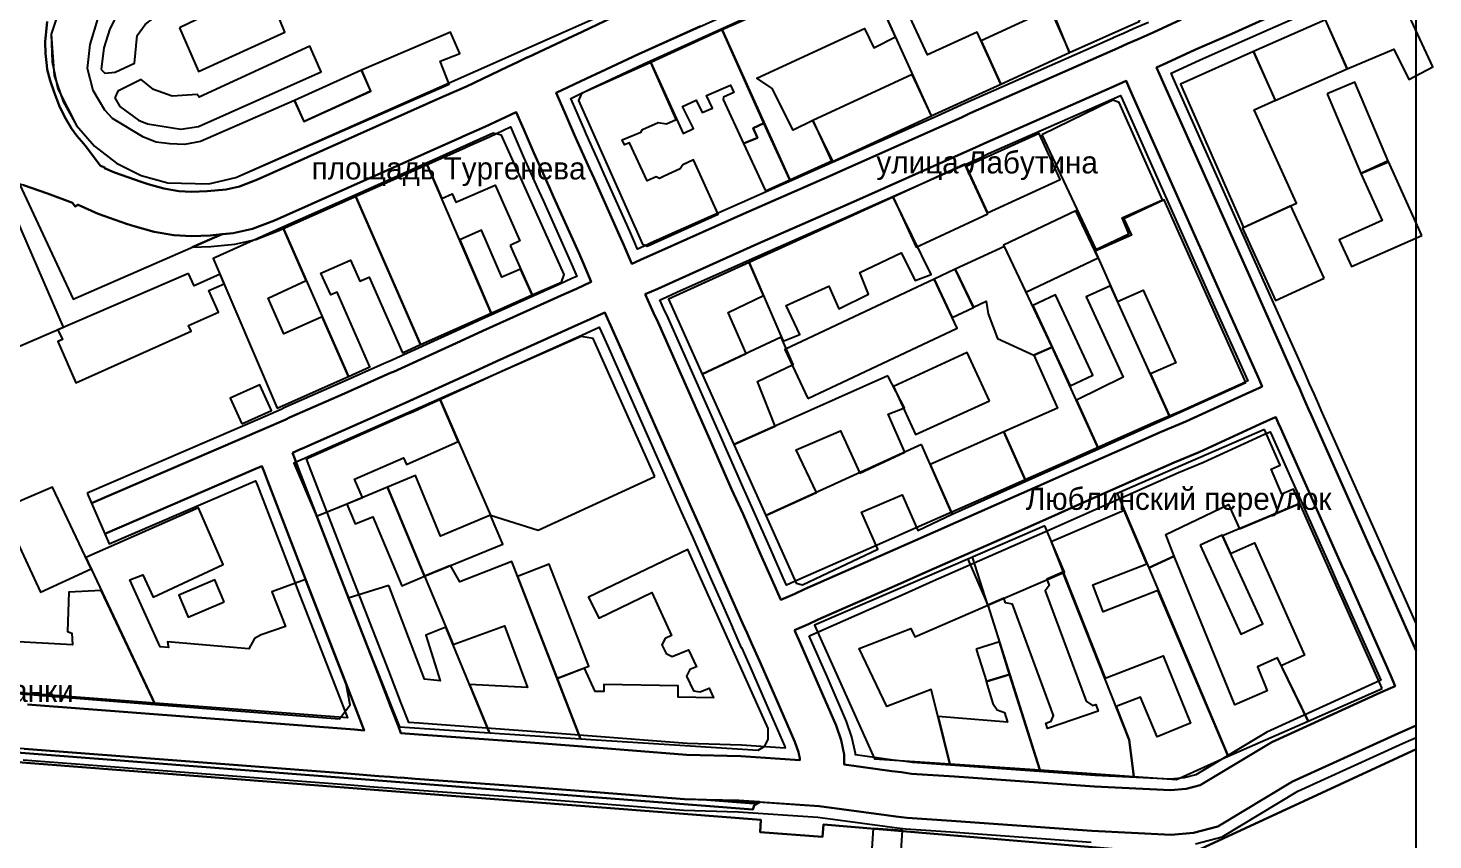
# Model space of a CAD drawing. Extents: x -1571 to 863, y -881 to 2148.
# Drawn here: x 424.8 to 804.5, y -82.1 to 137.2 of the extents above; entities that cross this region are included whole.
import ezdxf

# ---------------------------------------------------------------- set-up
doc = ezdxf.new("R2010")
doc.units = 0
for name, color, linetype in [('AREAS', 62, 'CONTINUOUS'), ('BRIDGES', 34, 'CONTINUOUS'), ('BUILDINGS_CONTEXT', 9, 'CONTINUOUS'), ('LABELS', 7, 'CONTINUOUS'), ('LAND_EDGE', 8, 'CONTINUOUS'), ('ROADS_CITY', 8, 'CONTINUOUS'), ('SIDEWALKS', 9, 'CONTINUOUS'), ('WATER', 5, 'CONTINUOUS')]:
    doc.layers.add(name, color=color, linetype=linetype)

msp = doc.modelspace()

# ---------------------------------------------------------------- linework, layer by layer
at = {"layer": 'AREAS'}
for points in [[(434.3, 145.4), (431.1, 135.6), (431.9, 124.4), (434.3, 117.4), (437.9, 110.9), (442.8, 105.3), (448.7, 100.7), (455.4, 97.4), (462.6, 95.4), (473.7, 95.1), (481, 96.8), (623.3, 160.1)], [(434.3, 145.4), (431.1, 135.6), (431.3, 128.1), (432.9, 120.8), (437.9, 110.9), (442.8, 105.3), (448.7, 100.7), (455.4, 97.4), (462.6, 95.4), (473.7, 95.1), (481, 96.8), (538.6, 122.1), (536.2, 128.3), (541.5, 130.3), (539, 136.1), (514.9, 125.8), (517.4, 120.2), (499.4, 112), (496.8, 117.6), (471.4, 106.6), (467.1, 105.8), (463.1, 105.9), (459.4, 106.4), (456, 107.7), (447.6, 112.8), (445.6, 115), (442.4, 120.3), (440.9, 126.3), (441.6, 132.8), (443.7, 139.6)], [(429.999, 138.943), (429.408, 133.457), (429.491, 130.311), (429.853, 127.056), (429.996, 126.055), (430.759, 123.004), (431.84, 119.851), (433.196, 116.324), (434.792, 113.132), (436.524, 110.101), (438.018, 108.109), (439.248, 106.616), (440.244, 105.509), (444.358, 99.996), (445.522, 99.558), (445.464, 99.404), (448.216, 98.181), (455.343, 95.677), (457.25, 95.041), (461.507, 93.864), (465.552, 93.175), (469.016, 93.006), (473.207, 93.189), (478.369, 93.641), (481.938, 94.453), (486.791, 96.34), (536.637, 118.527), (537.264, 118.84), (543.32, 121.464), (554.42, 126.735), (554.419, 126.736), (557.128, 128.021), (559.836, 129.307), (559.837, 129.305), (570.658, 134.435), (574.565, 136.238), (584.788, 141.049)]]:
    msp.add_lwpolyline(points, dxfattribs=at)
for points in [[(444.6, 126), (445.6, 125), (448.4, 125.3), (453.6, 127.7), (454.3, 135.2), (456.5, 138.2), (460.6, 141.4), (489.4, 155), (486, 162.1), (460.9, 151.2), (454, 147), (448.7, 140.5), (446.9, 137), (445.3, 131.9)], [(465.7, 137.3), (470.9, 125.5), (494.2, 136.1), (489.2, 148.6)], [(448.3, 118.4), (449.6, 116), (454.7, 112.3), (457.1, 111.3), (466.1, 109.9), (470.9, 110.6), (504, 125.4), (501, 132.3), (471.1, 118.5), (470.5, 119.3), (463.8, 118.8), (458.7, 120.6), (455.4, 123.3), (449.1, 120.2)], [(698.8, 108.4), (713.4, 77.4), (722.3, 81.6), (720.5, 85.9), (731.4, 90.8), (719.7, 117.1), (718, 117.7)], [(422.54, 95.034), (437, 64), (477.25, 81.497), (473.993, 81.211), (468.984, 80.994), (464.248, 81.225), (458.893, 82.136), (453.75, 83.559), (451.457, 84.323), (443.784, 87.019), (438.323, 89.446), (438.224, 89.483), (437.586, 89.007), (436.842, 90.004), (430.057, 92.558), (423.58, 94.811)], [(335.037, -50.892), (335.6, -51.8), (620.7, -73.9), (621.1, -72.8), (622.572, -71.88), (622.392, -71.868), (621, -72.3), (608.204, -71.257), (602.186, -71.094), (573.732, -68.882), (559.748, -67.783), (529.466, -65.584), (525.532, -65.299), (525.531, -65.312), (522.553, -65.083), (519.574, -64.867), (519.575, -64.854), (512.14, -64.282), (423.752, -57.483), (408.678, -56.385), (404.267, -56.084), (362.359, -52.884), (345.46, -51.684)]]:
    msp.add_lwpolyline(points, close=True, dxfattribs=at)
at = {"layer": 'BRIDGES'}
msp.add_lwpolyline([(657.141, -139.264), (661.141, -79.564), (653.259, -79.036), (649.259, -138.736)], close=True, dxfattribs=at)
at = {"layer": 'BUILDINGS_CONTEXT'}
for points in [[(687.7, 122.1), (706.3, 130.6), (696.7, 154.1), (688.9, 171), (670, 162.4), (676, 149.2), (690.2, 155.6), (697.1, 140.5), (682.4, 133.8)], [(650.7, 153.7), (668.9, 113.5), (687.7, 122.1), (681.3, 136.1), (667.9, 130), (662, 142.8), (676, 149.2), (670, 162.4)], [(642.2, 101.4), (636.9, 112.2), (631.6, 109.6), (625.9, 120.9), (621.8, 123.7), (650.9, 137.1), (653.4, 131.9), (659.3, 134.8), (650.7, 153.7), (612.4, 136.7), (630.7, 96.2)], [(725.304, 139.091), (718.971, 153.264), (699.968, 144.773), (706.3, 130.6)], [(794.6, 148.2), (775.4, 139.4), (781.3, 126.2), (793.9, 131.5), (798, 123.3), (804.5, 126.7)], [(623.7, 111.5), (612.4, 136.7), (593.1, 127.9), (601.9, 108.7), (604.7, 110.1), (601.7, 116), (605.4, 117.7), (607, 114.4), (609.8, 115.6), (608.2, 119), (614.7, 121.8), (615.6, 119.8), (612.8, 118.5), (612.7, 117.9), (618.2, 106), (622, 107.6), (620.8, 110.2)], [(761.844, 117.631), (781.3, 126.2), (775.456, 139.469), (756, 130.9)], [(756, 130.9), (736.3, 122.1), (753.3, 83.3), (767.6, 89.9), (756.2, 115.1), (762, 117.7)], [(514.9, 125.8), (496.8, 117.6), (499.348, 111.976), (517.448, 120.176)], [(593.1, 127.9), (574.4, 119.5), (573.6, 117.6), (590.9, 78.8), (592.1, 78.3), (611.3, 86.9), (604.7, 101.6), (601.8, 100.3), (601.1, 99.2), (596.7, 97.2), (595.5, 96.6), (594.6, 97), (592.1, 95.9), (587.4, 106.2), (586, 105.7), (585.4, 107), (590.4, 109.1), (590.9, 109.8), (595.1, 111.7), (597.4, 111.3), (600, 112.5)], [(663.8, 124.7), (636.9, 112.2), (642.086, 101.04), (668.986, 113.54)], [(775.9, 119.4), (785, 97.9), (792.496, 101.073), (783.396, 122.573)], [(624.1, 93.2), (630.7, 96.2), (623.7, 111.5), (620.8, 110.2), (622, 107.6), (618.2, 106)], [(555.1, 78.5), (561.1, 65.1), (569, 68.6), (569.7, 70.6), (552.8, 108.3), (550.5, 108.8), (532.5, 100.7), (536.6, 91.2), (539.4, 92.4), (540.4, 90.2), (551.1, 94.8), (557.7, 79.7)], [(678.4, 99.8), (684.1, 87.3), (703.747, 96.259), (698.047, 108.759)], [(550, 60.2), (532.5, 100.7), (513.2, 92.1), (530.9, 51.7)], [(684.243, 86.989), (678.024, 100.465), (658.6, 91.5), (664.82, 78.024)], [(801.5, 81.2), (792.4, 101.3), (785, 97.9), (790.8, 85.2), (779.2, 80), (782.5, 72.8)], [(417.6, 95.1), (380.6, 78.8), (386.4, 65.4), (402.4, 72.4), (401.6, 74), (403.7, 74.8), (406.8, 67.9), (411.7, 70.1), (409.6, 74.5), (411.7, 75.4), (422.5, 51.3), (434.4, 56.4)], [(513.2, 92.1), (493.7, 83.4), (511.4, 43.1), (517.2, 45.7), (508.4, 65.9), (506.6, 65.1), (503.9, 71), (512, 74.5), (514.5, 68.8), (517, 69.9), (526, 49.5), (530.9, 51.7)], [(658.6, 91.5), (619.7, 73.9), (628.9, 52.6), (633.4, 54.4), (629.7, 62.3), (641.2, 67.5), (643.9, 61.4), (652, 65.3), (649.6, 71.2), (660.8, 76.5), (664.6, 69), (668.9, 70.6)], [(714, 75.1), (708, 87.8), (688.457, 78.567), (694.457, 65.867)], [(753.9, 41.5), (731.9, 90.8), (721, 85.7), (723, 81.3), (713.2, 76.9), (719.3, 63.3), (726.2, 66.4), (735, 46.8), (728.2, 43.8), (733.4, 32.2)], [(775.1, 69.6), (766.1, 89.2), (752.999, 83.184), (761.999, 63.584)], [(500, 69), (493.7, 83.4), (474.8, 75), (492.1, 34.5), (511.4, 43.1), (504.3, 59.2), (493.9, 54.6), (489.7, 64.2)], [(550, 60.2), (561.1, 65.1), (557.9, 72.1), (552.9, 69.9), (547.4, 82.6), (541.5, 80)], [(688.7, 78.2), (675.4, 72.1), (680.3, 61.8), (683.8, 63.4), (684.3, 60), (686.8, 53.3), (696.6, 48.8), (701.6, 51)], [(619.7, 73.9), (597.9, 64), (607, 43.7), (618.9, 49.3), (614, 60.4), (623.6, 65)], [(468.2, 70.9), (432.9, 55.7), (434.1, 53.1), (432.9, 52.5), (437.7, 41.4), (468.9, 55.3), (468.2, 56.9), (476.3, 60.5), (473.7, 66.3), (477.8, 68.1), (476.7, 70.7), (469.7, 67.6)], [(635.6, 37.1), (675.958, 56.127), (669.7, 69.4), (629.342, 50.373)], [(675.417, 72.108), (669.679, 69.39), (674.6, 59), (680.339, 61.718)], [(696.4, 62.3), (706.5, 40.6), (712.591, 43.435), (702.491, 65.135)], [(733.4, 32.2), (717.4, 67.6), (710.8, 64.6), (720.8, 42.9), (708.2, 36.7), (714.1, 23.5)], [(594.2, 16.1), (577.5, 53.3), (574.3, 53.9), (536.1, 37), (549.8, 5.6), (562.7, 1.6)], [(628.4, 53.7), (607, 43.7), (615.6, 24.7), (626.7, 29.7), (622, 41.7), (631.6, 46.3)], [(684.62, 36.539), (678.622, 49.57), (658.7, 40.4), (664.698, 27.369)], [(688.5, 28.1), (694.5, 14.8), (714.1, 23.5), (701.6, 51), (696.6, 48.8), (703, 34.5)], [(657.2, 43.3), (615.6, 24.7), (624.2, 5.5), (637.9, 11.7), (632.4, 23.3), (644.4, 28.4), (649.6, 17), (661.8, 22.6), (657.3, 32.9), (661.7, 34.6)], [(482.6, 30.3), (490.6, 33.9), (487.479, 40.836), (479.479, 37.236)], [(536.1, 37), (496.6, 19.7), (502.8, 5.3), (515.2, 10.4), (513, 15.3), (526.3, 21.1), (527.1, 19.3), (541.1, 25.5)], [(674.6, 5.9), (694.5, 14.8), (688.523, 28.165), (668.623, 19.265)], [(759, 28.8), (719.2, 11.5), (727.7, -8.6), (734.6, -5.5), (732.3, 0.4), (749.3, 8.5), (752.2, 1.9), (768.5, 8.8), (766.8, 12.6), (763.7, 11.3), (760.8, 18), (763.2, 19.1)], [(666.3, 24.7), (624.2, 5.5), (632.4, -12.8), (634.1, -13.2), (654.5, -3.6), (650.1, 6.4), (661.1, 11.1), (665.3, 1.5), (674.6, 5.9)], [(549.8, 5.6), (536.3, -0.1), (529.5, 16.3), (522, 13.2), (532, -10.9), (553.1, -2.2)], [(532, -10.9), (522, 13.2), (511, 8.6), (513.2, 3.3), (518, 5.2), (525.8, -13.5)], [(459.2, -45.5), (509, -49.4), (511.9, -45.6), (510.8, -40), (499.8, -11.8), (490.7, -15.1), (494.4, -24.5), (487.8, -26.7), (486, -27.7), (484.5, -30.5), (462.5, -28.6), (462.8, -30.1), (460.5, -30), (452.3, -11.9), (455.8, -10.5), (458.6, -16.5), (477.5, -7.7), (470.9, 7.6), (440.4, -5.8)], [(790.8, -41.2), (768.5, 8.8), (747.6, 0), (749.8, -4.7), (756.3, -1.9), (769.8, -32.2), (763.5, -35.1), (770.8, -50)], [(721.1, 6.9), (701.3, -1.6), (715.9, -38.4), (731.6, -32.4), (739, -50.6), (730, -54.3), (725.5, -43.6), (718.9, -46.1), (722.4, -55.1), (723.7, -65), (735.2, -65.8), (749.2, -59.5), (730.2, -14.7), (715.4, -20.5), (712.6, -13.2), (727.2, -7.5)], [(699.6, 2.7), (678.835, -6.245), (684.2, -18.7), (704.965, -9.755)], [(741.6, -2.5), (752.6, -26.5), (758.574, -23.762), (747.574, 0.238)], [(567.8, -38.5), (574.1, -54.8), (622.1, -57.9), (623.9, -56.8), (624.8, -54.9), (624.8, -52), (603.1, -3.7), (576.3, -16.5), (579.1, -22.2), (593.4, -15.3), (598.7, -26.9), (597, -27.7), (596.1, -29.4), (597.3, -31.8), (598.9, -32.6), (603.3, -30.8), (605.5, -35.4), (603.7, -36.1), (602.8, -37.9), (604.7, -41.8), (606.5, -42.1), (608.9, -41.1), (610.1, -43.7), (600.5, -43.6), (600.5, -40.5), (580.4, -40.1), (580.4, -42), (578.1, -42), (575.2, -35.7)], [(539, -8), (532, -10.9), (539.7, -29.3), (553.6, -24.3), (559.8, -40.9), (544.1, -40.1), (549.5, -53.2), (574.1, -54.8), (555.6, -6.9), (541.5, -12.4)], [(684.2, -18.7), (680.1, -5.7), (637.4, -24.1), (653.6, -60.2), (673.9, -61.6), (668.9, -41.5), (656.9, -46.1), (649.4, -30.4), (663.4, -25), (664.5, -27.3)], [(749.2, -59.5), (770.8, -50), (762.5, -32.9), (757.1, -35.4), (759.7, -41.8), (751, -45.6), (734.6, -5.5), (727.7, -8.6)], [(557.1, -11), (567.816, -38.54), (576.4, -35.2), (565.684, -7.66)], [(684.2, -18.7), (698.3, -63.2), (723.7, -65), (722.4, -55.1), (704.5, -9.8), (700.2, -11.7), (700.8, -13.4), (699.7, -14.8), (710.8, -44.6), (712.5, -45.8), (713.4, -45.5), (714, -47.3), (700.3, -52), (699.9, -50.6), (701.3, -50), (702, -48.5), (690.9, -18.4), (689, -18.1), (688.5, -16.8)], [(477.8, -17.8), (475.3, -11.9), (465.568, -16.024), (468.068, -21.924)], [(522.3, -13.4), (511.3, -16.8), (525.2, -51.6), (549.5, -53.2), (537.7, -24.6), (532.3, -26.8), (536.2, -39.1), (532, -38.7)], [(681.1, -30.6), (683.816, -39.35), (690.1, -37.4), (687.384, -28.65)], [(670.8, -48.8), (673.9, -61.6), (698.3, -63.2), (690.1, -37.4), (683.8, -39.3), (685.6, -45.3), (686.7, -47), (688.7, -47.7), (689.5, -50.3)]]:
    msp.add_lwpolyline(points, close=True, dxfattribs=at)
for points in [[(419.1, 4.4), (428.2, -15.2), (441.9, -8.9), (431.4, 13.2), (415.4, 6.3)], [(409.4, -41.6), (459.2, -45.5), (444.6, -14.7), (435.8, -15.2), (435.5, -25.8), (436.6, -26.3), (436.8, -29.4), (422.1, -28.6)]]:
    msp.add_lwpolyline(points, dxfattribs=at)
at = {"layer": 'LAND_EDGE'}
msp.add_lwpolyline([(112, -37.1), (622.9, -76.7), (622.7, -80), (639.5, -81.3), (639.8, -78), (738.1, -86.2), (800, -57.6), (800, 502.8)], dxfattribs=at)
at = {"layer": 'ROADS_CITY'}
for points in [[(736.453, 139.503), (728.851, 136.003), (724.822, 134.225), (724.82, 134.229), (722.08, 133.016), (719.339, 131.806), (719.341, 131.802), (714.181, 129.516), (679.421, 114.19), (677.115, 113.087), (671.773, 110.712), (645.873, 99.212), (641.381, 97.216), (618.179, 87.015), (595.242, 76.798), (591.354, 75.004), (588.001, 73.535), (585.797, 78.604), (584.684, 81.135), (577.779, 96.545), (576.576, 99.252), (572.876, 107.452), (572.499, 108.3), (569.801, 114.595), (567.551, 119.682), (575.742, 123.565), (579.635, 125.362), (589.812, 130.151), (627.146, 147.002)], [(584.788, 141.049), (574.565, 136.238), (570.658, 134.435), (559.837, 129.305), (559.836, 129.307), (557.128, 128.021), (554.419, 126.736), (554.42, 126.735), (543.32, 121.464), (537.264, 118.84), (536.637, 118.527), (486.791, 96.34), (481.938, 94.453), (478.369, 93.641), (473.207, 93.189), (469.016, 93.006), (465.552, 93.175), (461.507, 93.864), (457.25, 95.041), (455.343, 95.677), (448.216, 98.181), (445.464, 99.404), (445.522, 99.558), (444.358, 99.996), (440.244, 105.509), (439.248, 106.616), (438.018, 108.109), (436.524, 110.101), (434.792, 113.132), (433.196, 116.324), (431.84, 119.851), (430.759, 123.004), (429.996, 126.055), (429.853, 127.056), (429.491, 130.311), (429.408, 133.457), (429.999, 138.943)], [(423.752, -57.483), (512.14, -64.282), (519.575, -64.854), (519.574, -64.867), (522.553, -65.083), (525.531, -65.312), (525.532, -65.299), (529.466, -65.584), (559.748, -67.783), (573.732, -68.882), (602.186, -71.094), (616.914, -71.494), (638.589, -72.972), (656.75, -75.453), (659.346, -75.753), (662.386, -76.172), (674.384, -76.986), (712.344, -79.69), (733.792, -80.711), (739.823, -80.238), (746.371, -78.475), (766.597, -66.319), (795.261, -53.272), (800, -51.166), (800, -31.001), (789.606, -7.659), (788.206, -4.559), (771.595, 32.766), (770.9, 34.255), (769.625, 37.163), (769.627, 37.164), (768.42, 39.909), (767.216, 42.655), (767.214, 42.654), (765.513, 46.525), (755.609, 68.635), (731.604, 122.546), (730.613, 124.726), (729.806, 126.587), (732.549, 127.797), (740.147, 131.297), (750.122, 135.685), (759.324, 139.786)], [(423.58, 94.811), (430.057, 92.558), (436.842, 90.004), (437.586, 89.007), (438.224, 89.483), (438.323, 89.446), (443.784, 87.019), (451.457, 84.323), (453.75, 83.559), (458.893, 82.136), (464.248, 81.225), (468.984, 80.994), (473.993, 81.211), (480.231, 81.759), (485.462, 82.947), (491.409, 85.26), (541.763, 107.673), (542.336, 107.96), (548.28, 110.536), (556.706, 114.536), (558.799, 109.805), (561.501, 103.5), (561.924, 102.548), (565.624, 94.348), (566.821, 91.655), (573.716, 76.265), (574.803, 73.796), (577.048, 68.631), (573.033, 66.794), (569.746, 65.3), (547.725, 55.391), (541.719, 52.588), (523.579, 44.361), (522.79, 44.065), (510.377, 38.514), (495.488, 31.975), (494.498, 31.48), (488.615, 28.931), (482.12, 26.133), (441.965, 8.847), (445.524, 0.581), (485.68, 17.867), (487.976, 18.856), (488.514, 17.547), (489.596, 14.694), (499.306, -10.531), (500.409, -13.339), (511.107, -40.835), (514.504, -49.527), (515.654, -52.517), (513.06, -52.318), (424.648, -45.517)]]:
    msp.add_lwpolyline(points, dxfattribs=at)
for points in [[(591.627, 65.298), (595.046, 66.796), (598.958, 68.602), (621.821, 78.785), (645.019, 88.984), (649.527, 90.988), (675.427, 102.488), (680.885, 104.913), (683.179, 106.01), (717.819, 121.284), (721.575, 122.948), (722.387, 121.074), (723.396, 118.854), (747.391, 64.965), (757.287, 42.875), (758.398, 40.345), (757.649, 40.002), (754.05, 38.402), (737.696, 30.923), (731.024, 28.135), (719.88, 23.216), (706.775, 17.413), (697.776, 13.414), (687.386, 8.818), (664.577, -1.186), (656.976, -4.586), (634.652, -14.397), (632.049, -15.598), (628.267, -17.266), (626.187, -12.573), (622.791, -4.882), (618.077, 5.851), (614.976, 12.653), (609.089, 26.024), (595.067, 57.673), (593.864, 60.278)], [(496.24, 22.426), (498.302, 23.32), (499.312, 23.825), (514.023, 30.286), (526.21, 35.735), (527.021, 36.039), (545.481, 44.412), (551.475, 47.209), (573.454, 57.1), (576.767, 58.606), (580.675, 60.393), (582.936, 55.322), (584.133, 52.727), (598.111, 21.176), (604.024, 7.747), (607.123, 0.949), (611.809, -9.718), (615.213, -17.427), (617.92, -23.535), (617.897, -23.545), (619.125, -26.254), (620.33, -28.974), (620.353, -28.964), (622.518, -33.74), (626.997, -43.991), (632.011, -55.591), (633.014, -58.434), (633.383, -60.155), (633.371, -60.589), (617.486, -59.506), (602.814, -59.106), (574.668, -56.918), (560.652, -55.817), (530.334, -53.616), (525.585, -53.272), (524.901, -51.487), (522.896, -46.273), (519.493, -37.565), (508.791, -10.061), (507.694, -7.269), (498.004, 17.906), (496.886, 20.853)], [(631.949, -25.478), (635.751, -23.802), (638.348, -22.603), (660.624, -12.814), (668.223, -9.414), (691.014, 0.582), (701.424, 5.186), (710.425, 9.187), (723.52, 14.984), (734.576, 19.865), (741.304, 22.677), (757.75, 30.198), (761.351, 31.798), (762.016, 32.103), (762.7, 30.545), (763.405, 29.034), (779.994, -8.241), (781.394, -11.341), (793.169, -37.786), (794.33, -40.554), (790.339, -42.328), (761.003, -55.681), (741.629, -67.325), (737.777, -68.362), (733.608, -68.689), (713.056, -67.71), (675.216, -65.014), (663.614, -64.228), (660.854, -63.847), (658.25, -63.547), (645.343, -61.784), (645.417, -59.045), (644.586, -55.166), (643.189, -51.209), (638.003, -39.209), (633.482, -28.86)]]:
    msp.add_lwpolyline(points, close=True, dxfattribs=at)
at = {"layer": 'SIDEWALKS'}
for points in [[(727.618, 138.738), (723.607, 136.968), (723.605, 136.972), (720.867, 135.76), (718.128, 134.551), (718.13, 134.547), (712.968, 132.26), (678.168, 116.916), (675.858, 115.811), (670.555, 113.454), (644.655, 101.954), (640.168, 99.96), (616.965, 89.758), (594.003, 79.531), (590.123, 77.74), (589.553, 77.49), (588.546, 79.807), (587.426, 82.352), (580.519, 97.768), (579.314, 100.478), (575.614, 108.678), (575.249, 109.5), (572.552, 115.793), (571.477, 118.223), (577.014, 120.848), (580.902, 122.642), (591.068, 127.426), (628.569, 144.353)], [(759.324, 139.786), (750.122, 135.685), (740.147, 131.297), (732.549, 127.797), (729.806, 126.587), (730.613, 124.726), (731.604, 122.546), (755.609, 68.635), (765.513, 46.525), (767.214, 42.654), (767.216, 42.655), (768.42, 39.909), (769.627, 37.164), (769.625, 37.163), (770.9, 34.255), (771.595, 32.766), (788.206, -4.559), (789.606, -7.659), (800, -31.001), (800, -23.626), (792.343, -6.431), (790.944, -3.332), (774.325, 34.011), (773.633, 35.492), (772.371, 38.37), (772.373, 38.37), (771.167, 41.115), (769.963, 43.86), (769.962, 43.859), (768.256, 47.742), (758.348, 69.858), (734.34, 123.777), (733.76, 125.053), (733.782, 125.062), (741.379, 128.561), (751.337, 132.942), (760.541, 137.044), (781.866, 146.455)], [(606.543, 137.702), (589.812, 130.151), (579.635, 125.362), (575.742, 123.565), (567.551, 119.682), (569.801, 114.595), (572.499, 108.3), (572.876, 107.452), (576.576, 99.252), (577.779, 96.545), (584.684, 81.135), (585.797, 78.604), (588.001, 73.535), (591.354, 75.004), (595.242, 76.798), (618.179, 87.015), (641.381, 97.216), (645.873, 99.212), (671.773, 110.712), (677.115, 113.087), (679.421, 114.19), (714.181, 129.516), (719.341, 131.802), (719.339, 131.806), (722.08, 133.016), (724.82, 134.229), (724.822, 134.225), (728.851, 136.003), (736.453, 139.503)], [(424.648, -45.517), (513.06, -52.318), (515.654, -52.517), (514.504, -49.527), (511.107, -40.835), (500.409, -13.339), (499.306, -10.531), (489.596, 14.694), (488.514, 17.547), (487.976, 18.856), (485.68, 17.867), (445.524, 0.581), (446.71, -2.175), (486.319, 14.876), (486.794, 13.623), (496.51, -11.618), (497.615, -14.431), (508.312, -41.925), (511.14, -49.161), (424.872, -42.525), (409.733, -41.422)], [(740.335, -83.207), (747.556, -81.263), (767.996, -68.979), (796.492, -56.008), (800, -54.449), (800, -51.166), (795.261, -53.272), (766.597, -66.319), (746.371, -78.475), (739.823, -80.238), (733.792, -80.711), (712.344, -79.69), (674.384, -76.986), (662.386, -76.172), (659.346, -75.753), (656.75, -75.453), (638.589, -72.972), (622.572, -71.88), (621.1, -72.8), (620.7, -73.9), (335.6, -51.8)], [(423.528, -60.475), (511.91, -67.273), (519.358, -67.846), (519.357, -67.86), (522.33, -68.075), (525.301, -68.304), (525.302, -68.29), (529.249, -68.576), (559.522, -70.774), (573.499, -71.873), (602.029, -74.091), (616.771, -74.492), (638.284, -75.958), (656.375, -78.43), (658.969, -78.729), (662.08, -79.158), (674.176, -79.978), (712.166, -82.685)]]:
    msp.add_lwpolyline(points, dxfattribs=at)
for points in [[(591.627, 65.298), (593.864, 60.278), (595.067, 57.673), (609.089, 26.024), (614.976, 12.653), (618.077, 5.851), (622.791, -4.882), (626.187, -12.573), (628.267, -17.266), (632.049, -15.598), (634.652, -14.397), (656.976, -4.586), (664.577, -1.186), (687.386, 8.818), (697.776, 13.414), (706.775, 17.413), (719.88, 23.216), (731.024, 28.135), (737.696, 30.923), (754.05, 38.402), (757.649, 40.002), (758.398, 40.345), (757.287, 42.875), (747.391, 64.965), (723.396, 118.854), (722.387, 121.074), (721.575, 122.948), (717.819, 121.284), (683.179, 106.01), (680.885, 104.913), (675.427, 102.488), (649.527, 90.988), (645.019, 88.984), (621.821, 78.785), (598.958, 68.602), (595.046, 66.796)], [(595.596, 63.762), (596.277, 64.06), (600.197, 65.869), (623.035, 76.042), (646.232, 86.24), (650.745, 88.246), (676.645, 99.746), (682.142, 102.189), (684.432, 103.284), (719.032, 118.54), (720.04, 118.987), (720.66, 117.623), (744.652, 63.742), (754.452, 41.864), (752.817, 41.137), (736.494, 33.672), (729.839, 30.891), (718.667, 25.96), (705.559, 20.156), (696.56, 16.156), (686.177, 11.564), (663.362, 1.557), (655.76, -1.844), (633.42, -11.661), (630.816, -12.863), (629.796, -13.313), (628.931, -11.359), (625.537, -3.673), (620.815, 7.077), (617.713, 13.88), (611.833, 27.236), (597.801, 58.909), (596.596, 61.518)], [(440.779, 11.603), (441.965, 8.847), (482.12, 26.133), (488.615, 28.931), (494.498, 31.48), (495.488, 31.975), (510.377, 38.514), (522.79, 44.065), (523.579, 44.361), (541.719, 52.588), (547.725, 55.391), (569.746, 65.3), (573.033, 66.794), (577.048, 68.631), (574.803, 73.796), (573.716, 76.265), (566.821, 91.655), (565.624, 94.348), (561.924, 102.548), (561.501, 103.5), (558.799, 109.805), (556.706, 114.536), (548.28, 110.536), (542.336, 107.96), (541.763, 107.673), (491.409, 85.26), (485.462, 82.947), (480.231, 81.759), (477.25, 81.497), (469.206, 78), (474.189, 78.217), (480.697, 78.788), (486.343, 80.071), (492.563, 82.49), (543.044, 104.96), (543.605, 105.24), (549.52, 107.804), (555.209, 110.504), (556.048, 108.607), (558.751, 102.3), (559.186, 101.322), (562.886, 93.122), (564.081, 90.432), (570.974, 75.048), (572.054, 72.593), (573.123, 70.135), (571.788, 69.524), (568.509, 68.034), (546.475, 58.118), (540.465, 55.314), (522.431, 47.134), (521.65, 46.841), (509.161, 41.257), (494.213, 34.692), (493.23, 34.2), (487.425, 31.685), (480.934, 28.888)], [(496.24, 22.426), (496.886, 20.853), (498.004, 17.906), (507.694, -7.269), (508.791, -10.061), (519.493, -37.565), (522.896, -46.273), (524.901, -51.487), (525.585, -53.272), (530.334, -53.616), (560.652, -55.817), (574.668, -56.918), (602.814, -59.106), (617.486, -59.506), (633.371, -60.589), (633.383, -60.155), (633.014, -58.434), (632.011, -55.591), (626.997, -43.991), (622.518, -33.74), (620.353, -28.964), (620.33, -28.974), (619.125, -26.254), (617.897, -23.545), (617.92, -23.535), (615.213, -17.427), (611.809, -9.718), (607.123, 0.949), (604.024, 7.747), (598.111, 21.176), (584.133, 52.727), (582.936, 55.322), (580.675, 60.393), (576.767, 58.606), (573.454, 57.1), (551.475, 47.209), (545.481, 44.412), (527.021, 36.039), (526.21, 35.735), (514.023, 30.286), (499.312, 23.825), (498.302, 23.32)], [(500.092, 20.861), (500.587, 21.108), (515.239, 27.543), (527.35, 32.959), (528.169, 33.266), (546.735, 41.686), (552.725, 44.482), (574.691, 54.366), (578.012, 55.876), (579.168, 56.405), (580.204, 54.082), (581.399, 51.491), (595.367, 19.964), (601.287, 6.52), (604.385, -0.277), (609.063, -10.927), (612.469, -18.641), (615.187, -24.773), (615.164, -24.784), (616.387, -27.481), (617.587, -30.189), (617.61, -30.179), (619.777, -34.96), (624.246, -45.187), (629.216, -56.687), (629.437, -57.313), (617.629, -56.508), (602.971, -56.109), (574.901, -53.927), (560.878, -52.826), (530.551, -50.624), (527.704, -50.417), (527.702, -50.412), (525.693, -45.189), (522.288, -36.475), (511.585, -8.969), (510.49, -6.182), (500.806, 18.977)], [(631.949, -25.478), (633.482, -28.86), (638.003, -39.209), (643.189, -51.209), (644.586, -55.166), (645.417, -59.045), (645.343, -61.784), (658.25, -63.547), (660.854, -63.847), (663.614, -64.228), (675.216, -65.014), (713.056, -67.71), (733.608, -68.689), (737.777, -68.362), (741.629, -67.325), (761.003, -55.681), (790.339, -42.328), (794.33, -40.554), (793.169, -37.786), (781.394, -11.341), (779.994, -8.241), (763.405, 29.034), (762.7, 30.545), (762.016, 32.103), (761.351, 31.798), (757.75, 30.198), (741.304, 22.677), (734.576, 19.865), (723.52, 14.984), (710.425, 9.187), (701.424, 5.186), (691.014, 0.582), (668.223, -9.414), (660.624, -12.814), (638.348, -22.603), (635.751, -23.802)], [(635.932, -27), (636.984, -26.537), (639.58, -25.339), (661.84, -15.556), (669.438, -12.157), (692.223, -2.164), (702.64, 2.444), (711.641, 6.444), (724.733, 12.24), (735.761, 17.109), (742.506, 19.928), (758.983, 27.463), (760.511, 28.142), (760.675, 27.789), (777.256, -9.468), (778.657, -12.569), (790.415, -38.976), (790.428, -39.006), (789.108, -39.592), (759.604, -53.021), (740.444, -64.537), (737.265, -65.393), (733.562, -65.683), (713.234, -64.715), (675.424, -62.022), (663.92, -61.242), (661.231, -60.871), (658.625, -60.57), (648.415, -59.175), (648.426, -58.767), (647.479, -54.349), (645.984, -50.113), (640.754, -38.013), (636.223, -27.64)], [(608.204, -71.257), (621, -72.3), (622.392, -71.868), (616.914, -71.494)]]:
    msp.add_lwpolyline(points, close=True, dxfattribs=at)
at = {"layer": 'WATER'}
msp.add_lwpolyline([(800, -124.3), (800, -57.6), (738.1, -86.2), (639.8, -78), (639.5, -81.3), (622.7, -80), (622.9, -76.7), (112, -37.1)], dxfattribs=at)

# ---------------------------------------------------------------- texts
at = {"layer": 'LABELS'}
for s, p in [('улица Лабутина', (654.103, 97.943)), ('площадь Тургенева', (501.474, 96.308)), ('Люблинский переулок', (694.499, 7.044)), ('набережная реки Фонтанки', (334.738, -44.852))]:
    msp.add_text(s, height=6, dxfattribs=at).set_placement(p)

doc.saveas('drawing.dxf')
